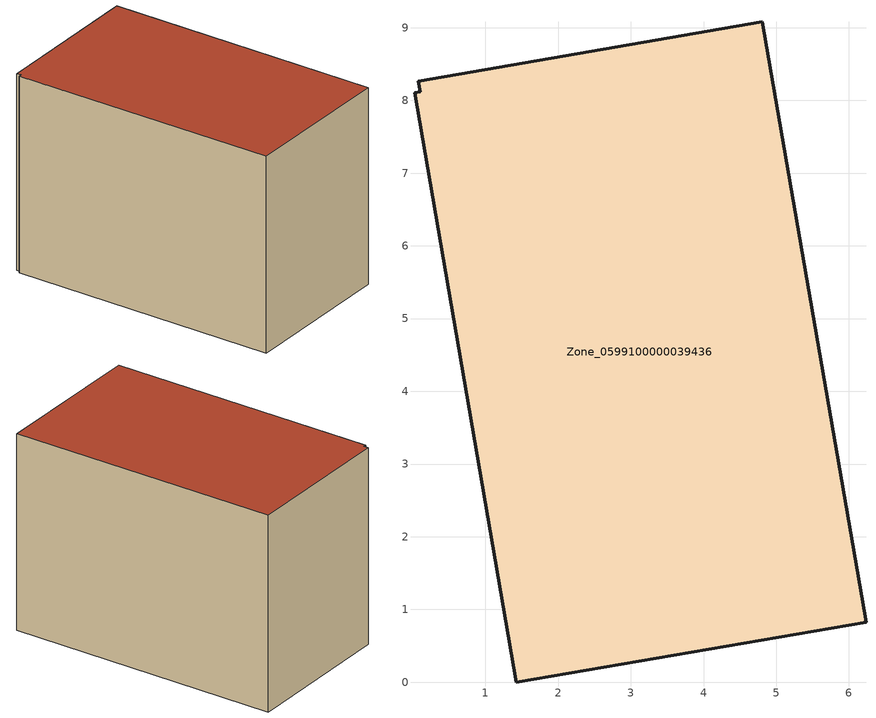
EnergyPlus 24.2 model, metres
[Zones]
Zone_0599100000039436
 floor ground (C_G): 0.07,8.26 4.81,9.08 6.23,0.82 1.42,0 0.02,8.11 0.11,8.12 z0
 wall outside (C_F): 6.23,0.82 4.81,9.08 0.07,8.26 0.11,8.12 0.02,8.11 1.42,0 6.23,0.82 z0:6.09
 roof outside (C_R): 4.81,9.08 0.07,8.26 0.11,8.12 0.02,8.11 1.42,0 6.23,0.82 z6.09
[BUILDING]
Pand.0599100000039436: North Axis=0; Terrain=City; Loads Convergence Tolerance Value=0.04; Temperature Convergence Tolerance Value=0.4; Solar Distribution=FullExterior; Maximum Number of Warmup Days=25; Minimum Number of Warmup Days=1
[Site:Location]
Rotterdam.The.Hague.AP_ZH_NLD Design_Conditions: Latitude=51.96; Longitude=4.45; Time Zone=1; Elevation=-4.5
[SITE:GROUNDTEMPERATURE:BUILDINGSURFACE]
18, 18, 18, 18, 18, 18, 18, 18, 18, 18, 18, 18
[MATERIAL] Thermal Absorptance=0.9; Solar Absorptance=0.7; Visible Absorptance=0.7
Name | Roughness | Thickness | Conductivity | Density | Specific Heat
G.TI.1946 | MediumSmooth | 0.15 | 1 | 540 | 1210
F.TI.1946 | Rough | 0.3 | 0.857143 | 1920 | 840
R.TI.1946 | MediumRough | 0.2 | 0.1 | 1500 | 1000
[CONSTRUCTION]
C_G: G.TI.1946
C_F: F.TI.1946
C_R: R.TI.1946
[ZONE]
Zone_0599100000039436: Type=1; Multiplier=1; Ceiling Height=Autocalculate; Volume=Autocalculate; Floor Area=autocalculate; Part of Total Floor Area=Yes
[ZONEINFILTRATION:DESIGNFLOWRATE]
Infil_Zone_0599100000039436: Zone or ZoneList or Space or SpaceList=Zone_0599100000039436; Schedule=AlwaysOn; Design Flow Rate Calculation Method=Flow/Area; Flow Rate per Floor Area=0.003; Constant Term Coefficient=1; Temperature Term Coefficient=0; Velocity Term Coefficient=0; Velocity Squared Term Coefficient=0
[HVACTEMPLATE:ZONE:IDEALLOADSAIRSYSTEM]
Zone_0599100000039436: Maximum Heating Supply Air Temperature=50; Minimum Cooling Supply Air Temperature=13; Maximum Heating Supply Air Humidity Ratio=0.0156; Minimum Cooling Supply Air Humidity Ratio=0.0077; Heating Limit=NoLimit; Cooling Limit=NoLimit; Dehumidification Control Type=ConstantSensibleHeatRatio; Cooling Sensible Heat Ratio=0.7; Dehumidification Setpoint=60; Humidification Control Type=None; Humidification Setpoint=30; Outdoor Air Method=None; Outdoor Air Flow Rate per Person=0.00944; Outdoor Air Flow Rate per Zone Floor Area=0; Outdoor Air Flow Rate per Zone=0; Demand Controlled Ventilation Type=None; Outdoor Air Economizer Type=NoEconomizer; Heat Recovery Type=None; Sensible Heat Recovery Effectiveness=0.7; Latent Heat Recovery Effectiveness=0.65
[ZONECONTROL:THERMOSTAT]
ThermostatControl_Zone_0599100000039436: Zone or ZoneList=Zone_0599100000039436; Control Type Schedule=DualSetpointControlType; Control 1=Thermostat_Zone_0599100000039436; Temperature Difference Between Cutout And Setpoint=0
[THERMOSTATSETPOINT:DUALSETPOINT]
Thermostat_Zone_0599100000039436: Heating Setpoint Temperature Schedule=HeatingSetpoint_Zone_0599100000039436; Cooling Setpoint Temperature Schedule=CoolingSetpoint_Zone_0599100000039436
[SCHEDULE:COMPACT]
HeatingSetpoint_Zone_0599100000039436: Through: 12/31, For: AllDays, Until: 24:00, 21
CoolingSetpoint_Zone_0599100000039436: Through: 12/31, For: AllDays, Until: 24:00, 24
DualSetpointControlType: Through: 12/31, For: AllDays, Until: 24:00, 4
AlwaysOn: Through: 12/31, For: AllDays, Until: 24:00, 1
